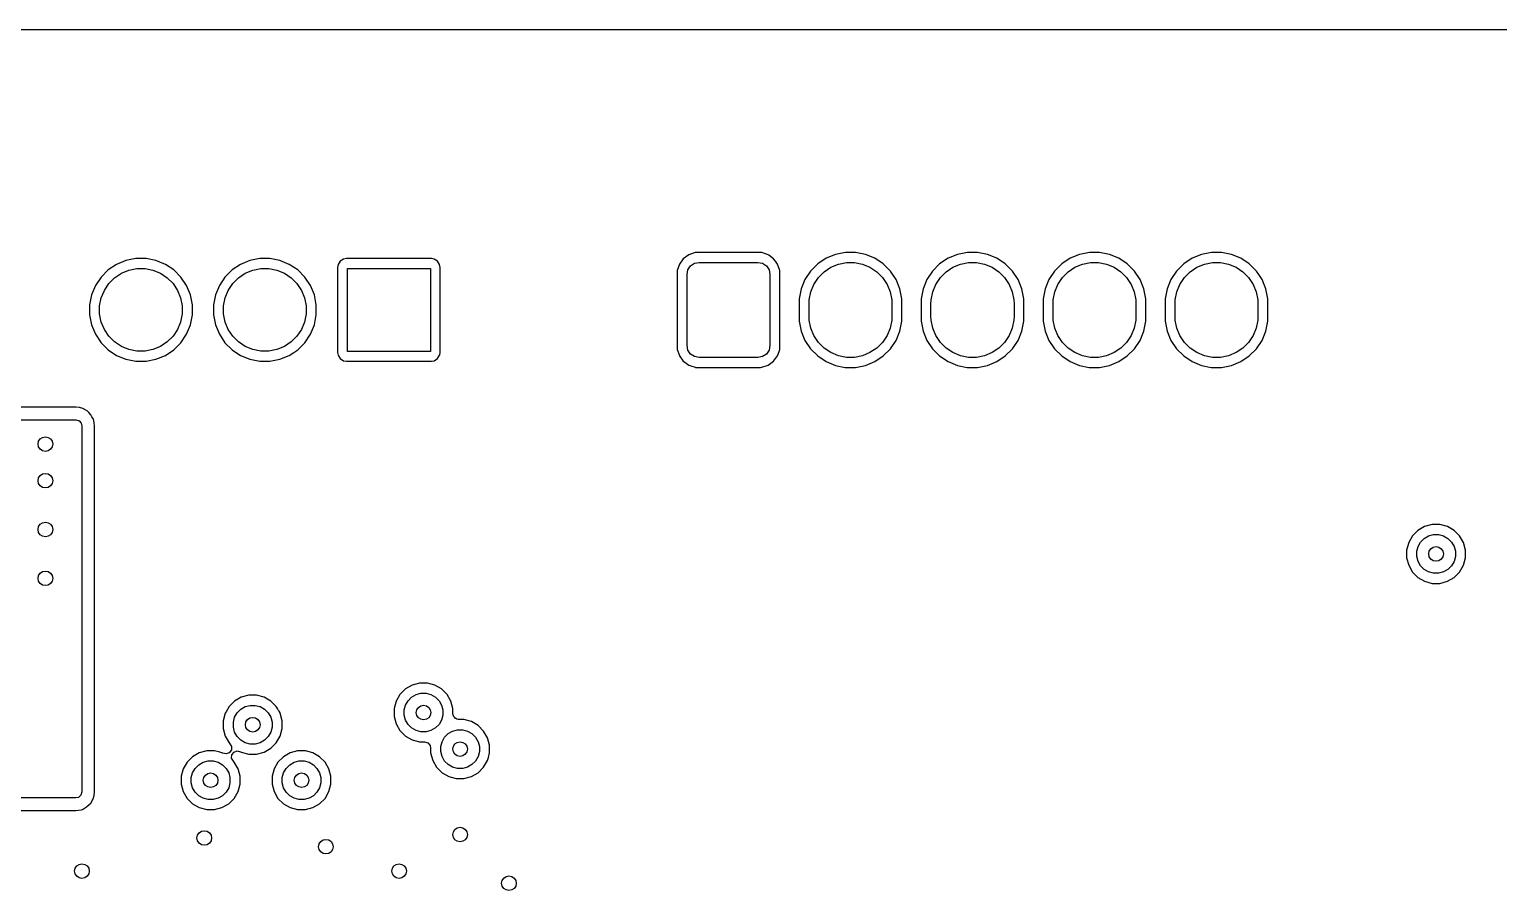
# Model space of a CAD drawing. Extents: x 0.98 to 8.09, y -3.46 to -0.83.
# Drawn here: x 4.515 to 5.7, y -1.522 to -0.827 of the extents above; entities that cross this region are included whole.
import ezdxf

# ---------------------------------------------------------------- set-up
doc = ezdxf.new("R2010")
doc.units = 0
doc.header["$MEASUREMENT"] = 0
doc.layers.add('BLACK', color=7, linetype='CONTINUOUS')

msp = doc.modelspace()

# ---------------------------------------------------------------- linework, layer by layer
at = {"layer": 'BLACK', "linetype": 'CONTINUOUS'}
for p, q in [((3.0954, -0.8268), (7.1211, -0.8268)), ((5.0518, -1.0069), (5.0467, -1.0086)), ((5.0523, -1.0068), (5.0518, -1.0069)), ((5.0518, -1.0069), (5.0518, -1.0069)), ((5.0518, -1.0069), (5.0518, -1.0069)), ((5.053, -1.0067), (5.0523, -1.0068)), ((5.1045, -1.0067), (5.053, -1.0067)), ((5.1057, -1.0069), (5.1045, -1.0067)), ((5.1108, -1.0086), (5.1057, -1.0069)), ((5.1731, -1.0067), (5.1651, -1.0083)), ((5.1813, -1.0067), (5.1731, -1.0067)), ((5.1731, -1.0067), (5.1731, -1.0067)), ((5.1893, -1.0083), (5.1813, -1.0067)), ((5.1813, -1.0067), (5.1813, -1.0067)), ((5.2715, -1.0067), (5.2635, -1.0083)), ((5.2797, -1.0067), (5.2715, -1.0067)), ((5.2715, -1.0067), (5.2715, -1.0067)), ((5.2877, -1.0083), (5.2797, -1.0067)), ((5.2797, -1.0067), (5.2797, -1.0067)), ((5.3699, -1.0067), (5.3619, -1.0083)), ((5.3781, -1.0067), (5.3699, -1.0067)), ((5.3699, -1.0067), (5.3699, -1.0067)), ((5.3861, -1.0083), (5.3781, -1.0067)), ((5.3781, -1.0067), (5.3781, -1.0067)), ((5.4684, -1.0067), (5.4603, -1.0083)), ((5.4765, -1.0067), (5.4684, -1.0067)), ((5.4684, -1.0067), (5.4684, -1.0067)), ((5.4845, -1.0083), (5.4765, -1.0067)), ((5.4765, -1.0067), (5.4765, -1.0067)), ((4.5851, -1.0164), (4.5783, -1.0209)), ((4.5926, -1.0133), (4.5851, -1.0164)), ((4.5851, -1.0164), (4.5851, -1.0164)), ((4.6006, -1.0117), (4.5926, -1.0133)), ((4.5926, -1.0133), (4.5926, -1.0133)), ((4.6088, -1.0117), (4.6006, -1.0117)), ((4.6006, -1.0117), (4.6006, -1.0117)), ((4.6168, -1.0133), (4.6088, -1.0117)), ((4.6088, -1.0117), (4.6088, -1.0117)), ((4.6244, -1.0164), (4.6168, -1.0133)), ((4.6168, -1.0133), (4.6168, -1.0133)), ((4.6312, -1.0209), (4.6244, -1.0164)), ((4.6244, -1.0164), (4.6244, -1.0164)), ((4.6851, -1.0164), (4.6783, -1.0209)), ((4.6926, -1.0133), (4.6851, -1.0164)), ((4.6851, -1.0164), (4.6851, -1.0164)), ((4.7006, -1.0117), (4.6926, -1.0133)), ((4.6926, -1.0133), (4.6926, -1.0133)), ((4.7088, -1.0117), (4.7006, -1.0117)), ((4.7006, -1.0117), (4.7006, -1.0117)), ((4.7168, -1.0133), (4.7088, -1.0117)), ((4.7088, -1.0117), (4.7088, -1.0117)), ((4.7244, -1.0164), (4.7168, -1.0133)), ((4.7168, -1.0133), (4.7168, -1.0133)), ((4.7312, -1.0209), (4.7244, -1.0164)), ((4.7244, -1.0164), (4.7244, -1.0164)), ((4.7637, -1.0166), (4.7632, -1.0189)), ((4.7632, -1.0189), (4.7632, -1.0189)), ((4.7632, -1.0189), (4.7632, -1.0874)), ((4.7655, -1.0139), (4.7637, -1.0166)), ((4.7637, -1.0166), (4.7637, -1.0166)), ((4.7681, -1.0121), (4.7655, -1.0139)), ((4.7705, -1.0117), (4.7681, -1.0121)), ((4.7681, -1.0121), (4.7681, -1.0121)), ((4.839, -1.0117), (4.7705, -1.0117)), ((4.7705, -1.0117), (4.7705, -1.0117)), ((4.8413, -1.0121), (4.839, -1.0117)), ((4.839, -1.0117), (4.839, -1.0117)), ((4.844, -1.0139), (4.8413, -1.0121)), ((4.8413, -1.0121), (4.8413, -1.0121)), ((4.8413, -1.0121), (4.8413, -1.0121)), ((4.8456, -1.0164), (4.844, -1.0139)), ((4.8457, -1.0166), (4.8456, -1.0164)), ((4.8462, -1.0189), (4.8457, -1.0166)), ((4.8457, -1.0166), (4.8457, -1.0166)), ((4.8462, -1.0225), (4.8462, -1.0189)), ((5.0391, -1.0162), (5.0374, -1.0212)), ((5.0423, -1.0118), (5.0391, -1.0162)), ((5.0467, -1.0086), (5.0423, -1.0118)), ((5.046, -1.0208), (5.0482, -1.0176)), ((5.0482, -1.0176), (5.0514, -1.0155)), ((5.0514, -1.0155), (5.0551, -1.0148)), ((5.0551, -1.0148), (5.1024, -1.0148)), ((5.1024, -1.0148), (5.1061, -1.0155)), ((5.1061, -1.0155), (5.1093, -1.0176)), ((5.1093, -1.0176), (5.1115, -1.0208)), ((5.1113, -1.009), (5.1108, -1.0086)), ((5.1108, -1.0086), (5.1108, -1.0086)), ((5.1151, -1.0118), (5.1113, -1.009)), ((5.1167, -1.0139), (5.1151, -1.0118)), ((5.1183, -1.0162), (5.1167, -1.0139)), ((5.1201, -1.0212), (5.1183, -1.0162)), ((5.1507, -1.016), (5.1449, -1.0218)), ((5.1575, -1.0115), (5.1507, -1.016)), ((5.1507, -1.016), (5.1507, -1.016)), ((5.1559, -1.0224), (5.1614, -1.0187)), ((5.1651, -1.0083), (5.1575, -1.0115)), ((5.1575, -1.0115), (5.1575, -1.0115)), ((5.1614, -1.0187), (5.1675, -1.0162)), ((5.1651, -1.0083), (5.1651, -1.0083)), ((5.1675, -1.0162), (5.1739, -1.0149)), ((5.1739, -1.0149), (5.1804, -1.0149)), ((5.1804, -1.0149), (5.1869, -1.0162)), ((5.1869, -1.0162), (5.1929, -1.0187)), ((5.1968, -1.0115), (5.1893, -1.0083)), ((5.1893, -1.0083), (5.1893, -1.0083)), ((5.1929, -1.0187), (5.1984, -1.0224)), ((5.2036, -1.016), (5.1968, -1.0115)), ((5.1968, -1.0115), (5.1968, -1.0115)), ((5.2094, -1.0218), (5.2036, -1.016)), ((5.2036, -1.016), (5.2036, -1.016)), ((5.2491, -1.016), (5.2434, -1.0218)), ((5.2559, -1.0115), (5.2491, -1.016)), ((5.2491, -1.016), (5.2491, -1.016)), ((5.2544, -1.0224), (5.2598, -1.0187)), ((5.2635, -1.0083), (5.2559, -1.0115)), ((5.2559, -1.0115), (5.2559, -1.0115)), ((5.2598, -1.0187), (5.2659, -1.0162)), ((5.2635, -1.0083), (5.2635, -1.0083)), ((5.2659, -1.0162), (5.2723, -1.0149)), ((5.2723, -1.0149), (5.2789, -1.0149)), ((5.2789, -1.0149), (5.2853, -1.0162)), ((5.2853, -1.0162), (5.2914, -1.0187)), ((5.2952, -1.0115), (5.2877, -1.0083)), ((5.2877, -1.0083), (5.2877, -1.0083)), ((5.2914, -1.0187), (5.2968, -1.0224)), ((5.302, -1.016), (5.2952, -1.0115)), ((5.2952, -1.0115), (5.2952, -1.0115)), ((5.3078, -1.0218), (5.302, -1.016)), ((5.302, -1.016), (5.302, -1.016)), ((5.3476, -1.016), (5.3418, -1.0218)), ((5.3544, -1.0115), (5.3476, -1.016)), ((5.3476, -1.016), (5.3476, -1.016)), ((5.3528, -1.0224), (5.3582, -1.0187)), ((5.3619, -1.0083), (5.3544, -1.0115)), ((5.3544, -1.0115), (5.3544, -1.0115)), ((5.3582, -1.0187), (5.3643, -1.0162)), ((5.3619, -1.0083), (5.3619, -1.0083)), ((5.3643, -1.0162), (5.3707, -1.0149)), ((5.3707, -1.0149), (5.3773, -1.0149)), ((5.3773, -1.0149), (5.3837, -1.0162)), ((5.3837, -1.0162), (5.3898, -1.0187)), ((5.3937, -1.0115), (5.3861, -1.0083)), ((5.3861, -1.0083), (5.3861, -1.0083)), ((5.3898, -1.0187), (5.3952, -1.0224)), ((5.4005, -1.016), (5.3937, -1.0115)), ((5.3937, -1.0115), (5.3937, -1.0115)), ((5.4062, -1.0218), (5.4005, -1.016)), ((5.4005, -1.016), (5.4005, -1.016)), ((5.446, -1.016), (5.4402, -1.0218)), ((5.4528, -1.0115), (5.446, -1.016)), ((5.446, -1.016), (5.446, -1.016)), ((5.4512, -1.0224), (5.4567, -1.0187)), ((5.4603, -1.0083), (5.4528, -1.0115)), ((5.4528, -1.0115), (5.4528, -1.0115)), ((5.4567, -1.0187), (5.4627, -1.0162)), ((5.4603, -1.0083), (5.4603, -1.0083)), ((5.4627, -1.0162), (5.4692, -1.0149)), ((5.4692, -1.0149), (5.4757, -1.0149)), ((5.4757, -1.0149), (5.4822, -1.0162)), ((5.4822, -1.0162), (5.4882, -1.0187)), ((5.4921, -1.0115), (5.4845, -1.0083)), ((5.4845, -1.0083), (5.4845, -1.0083)), ((5.4882, -1.0187), (5.4937, -1.0224)), ((5.4989, -1.016), (5.4921, -1.0115)), ((5.4921, -1.0115), (5.4921, -1.0115)), ((5.5047, -1.0218), (5.4989, -1.016)), ((5.4989, -1.016), (5.4989, -1.016)), ((4.5725, -1.0267), (4.568, -1.0335)), ((4.5783, -1.0209), (4.5725, -1.0267)), ((4.5725, -1.0267), (4.5725, -1.0267)), ((4.5783, -1.0209), (4.5783, -1.0209)), ((4.5789, -1.0319), (4.5835, -1.0273)), ((4.5835, -1.0273), (4.5889, -1.0236)), ((4.5889, -1.0236), (4.595, -1.0211)), ((4.595, -1.0211), (4.6014, -1.0198)), ((4.6014, -1.0198), (4.608, -1.0198)), ((4.608, -1.0198), (4.6144, -1.0211)), ((4.6144, -1.0211), (4.6205, -1.0236)), ((4.6205, -1.0236), (4.626, -1.0273)), ((4.626, -1.0273), (4.6306, -1.0319)), ((4.6369, -1.0267), (4.6312, -1.0209)), ((4.6312, -1.0209), (4.6312, -1.0209)), ((4.6415, -1.0335), (4.6369, -1.0267)), ((4.6369, -1.0267), (4.6369, -1.0267)), ((4.6725, -1.0267), (4.668, -1.0335)), ((4.6783, -1.0209), (4.6725, -1.0267)), ((4.6725, -1.0267), (4.6725, -1.0267)), ((4.6783, -1.0209), (4.6783, -1.0209)), ((4.6789, -1.0319), (4.6835, -1.0273)), ((4.6835, -1.0273), (4.6889, -1.0236)), ((4.6889, -1.0236), (4.695, -1.0211)), ((4.695, -1.0211), (4.7014, -1.0198)), ((4.7014, -1.0198), (4.708, -1.0198)), ((4.708, -1.0198), (4.7144, -1.0211)), ((4.7144, -1.0211), (4.7205, -1.0236)), ((4.7205, -1.0236), (4.726, -1.0273)), ((4.726, -1.0273), (4.7306, -1.0319)), ((4.7369, -1.0267), (4.7312, -1.0209)), ((4.7312, -1.0209), (4.7312, -1.0209)), ((4.7415, -1.0335), (4.7369, -1.0267)), ((4.7369, -1.0267), (4.7369, -1.0267)), ((4.7713, -1.0866), (4.7713, -1.0197)), ((4.7713, -1.0197), (4.8382, -1.0197)), ((4.8382, -1.0197), (4.8382, -1.0866)), ((4.8462, -1.0874), (4.8462, -1.0225)), ((5.0374, -1.0212), (5.0373, -1.0225)), ((5.0373, -1.0225), (5.0373, -1.0838)), ((5.0374, -1.0212), (5.0374, -1.0212)), ((5.0453, -1.0246), (5.046, -1.0208)), ((5.0453, -1.0817), (5.0453, -1.0246)), ((5.1115, -1.0208), (5.1122, -1.0246)), ((5.1122, -1.0246), (5.1122, -1.0817)), ((5.1202, -1.0225), (5.1201, -1.0212)), ((5.1202, -1.0441), (5.1202, -1.0225)), ((5.1404, -1.0286), (5.1373, -1.0361)), ((5.1449, -1.0218), (5.1404, -1.0286)), ((5.1404, -1.0286), (5.1404, -1.0286)), ((5.1449, -1.0218), (5.1449, -1.0218)), ((5.1477, -1.0325), (5.1513, -1.027)), ((5.1513, -1.027), (5.1559, -1.0224)), ((5.1984, -1.0224), (5.203, -1.027)), ((5.203, -1.027), (5.2067, -1.0325)), ((5.2139, -1.0286), (5.2094, -1.0218)), ((5.2094, -1.0218), (5.2094, -1.0218)), ((5.2171, -1.0361), (5.2139, -1.0286)), ((5.2139, -1.0286), (5.2139, -1.0286)), ((5.2139, -1.0286), (5.2139, -1.0286)), ((5.2388, -1.0286), (5.2357, -1.0361)), ((5.2434, -1.0218), (5.2388, -1.0286)), ((5.2388, -1.0286), (5.2388, -1.0286)), ((5.2434, -1.0218), (5.2434, -1.0218)), ((5.2461, -1.0325), (5.2497, -1.027)), ((5.2497, -1.027), (5.2544, -1.0224)), ((5.2968, -1.0224), (5.3015, -1.027)), ((5.3015, -1.027), (5.3051, -1.0325)), ((5.3124, -1.0286), (5.3078, -1.0218)), ((5.3078, -1.0218), (5.3078, -1.0218)), ((5.3155, -1.0361), (5.3124, -1.0286)), ((5.3124, -1.0286), (5.3124, -1.0286)), ((5.3124, -1.0286), (5.3124, -1.0286)), ((5.3373, -1.0286), (5.3341, -1.0361)), ((5.3418, -1.0218), (5.3373, -1.0286)), ((5.3373, -1.0286), (5.3373, -1.0286)), ((5.3418, -1.0218), (5.3418, -1.0218)), ((5.3445, -1.0325), (5.3481, -1.027)), ((5.3481, -1.027), (5.3528, -1.0224)), ((5.3952, -1.0224), (5.3999, -1.027)), ((5.3999, -1.027), (5.4035, -1.0325)), ((5.4108, -1.0286), (5.4062, -1.0218)), ((5.4062, -1.0218), (5.4062, -1.0218)), ((5.4139, -1.0361), (5.4108, -1.0286)), ((5.4108, -1.0286), (5.4108, -1.0286)), ((5.4108, -1.0286), (5.4108, -1.0286)), ((5.4357, -1.0286), (5.4326, -1.0361)), ((5.4402, -1.0218), (5.4357, -1.0286)), ((5.4357, -1.0286), (5.4357, -1.0286)), ((5.4402, -1.0218), (5.4402, -1.0218)), ((5.4429, -1.0325), (5.4466, -1.027)), ((5.4466, -1.027), (5.4512, -1.0224)), ((5.4937, -1.0224), (5.4983, -1.027)), ((5.4983, -1.027), (5.502, -1.0325)), ((5.5048, -1.022), (5.5047, -1.0218)), ((5.5047, -1.0218), (5.5047, -1.0218)), ((5.5065, -1.0246), (5.5048, -1.022)), ((5.5092, -1.0286), (5.5065, -1.0246)), ((5.5123, -1.0361), (5.5092, -1.0286)), ((5.5092, -1.0286), (5.5092, -1.0286)), ((5.5092, -1.0286), (5.5092, -1.0286)), ((4.5648, -1.041), (4.5632, -1.0491)), ((4.568, -1.0335), (4.5648, -1.041)), ((4.5648, -1.041), (4.5648, -1.041)), ((4.568, -1.0335), (4.568, -1.0335)), ((4.5727, -1.0434), (4.5752, -1.0374)), ((4.5752, -1.0374), (4.5789, -1.0319)), ((4.6306, -1.0319), (4.6342, -1.0374)), ((4.6342, -1.0374), (4.6367, -1.0434)), ((4.6446, -1.041), (4.6415, -1.0335)), ((4.6415, -1.0335), (4.6415, -1.0335)), ((4.6415, -1.0335), (4.6415, -1.0335)), ((4.6462, -1.0491), (4.6446, -1.041)), ((4.6648, -1.041), (4.6632, -1.0491)), ((4.668, -1.0335), (4.6648, -1.041)), ((4.6648, -1.041), (4.6648, -1.041)), ((4.668, -1.0335), (4.668, -1.0335)), ((4.6727, -1.0434), (4.6752, -1.0374)), ((4.6752, -1.0374), (4.6789, -1.0319)), ((4.7306, -1.0319), (4.7342, -1.0374)), ((4.7342, -1.0374), (4.7367, -1.0434)), ((4.7446, -1.041), (4.7415, -1.0335)), ((4.7415, -1.0335), (4.7415, -1.0335)), ((4.7415, -1.0335), (4.7415, -1.0335)), ((4.7462, -1.0491), (4.7446, -1.041)), ((5.1373, -1.0361), (5.1357, -1.0441)), ((5.1373, -1.0361), (5.1373, -1.0361)), ((5.1439, -1.0449), (5.1451, -1.0385)), ((5.1451, -1.0385), (5.1477, -1.0325)), ((5.2067, -1.0325), (5.2092, -1.0385)), ((5.2092, -1.0385), (5.2105, -1.0449)), ((5.2186, -1.0441), (5.2171, -1.0361)), ((5.2357, -1.0361), (5.2341, -1.0441)), ((5.2357, -1.0361), (5.2357, -1.0361)), ((5.2423, -1.0449), (5.2436, -1.0385)), ((5.2436, -1.0385), (5.2461, -1.0325)), ((5.3051, -1.0325), (5.3076, -1.0385)), ((5.3076, -1.0385), (5.3089, -1.0449)), ((5.3171, -1.0441), (5.3155, -1.0361)), ((5.3341, -1.0361), (5.3325, -1.0441)), ((5.3341, -1.0361), (5.3341, -1.0361)), ((5.3407, -1.0449), (5.342, -1.0385)), ((5.342, -1.0385), (5.3445, -1.0325)), ((5.4035, -1.0325), (5.406, -1.0385)), ((5.406, -1.0385), (5.4073, -1.0449)), ((5.4155, -1.0441), (5.4139, -1.0361)), ((5.4326, -1.0361), (5.431, -1.0441)), ((5.4326, -1.0361), (5.4326, -1.0361)), ((5.4391, -1.0449), (5.4404, -1.0385)), ((5.4404, -1.0385), (5.4429, -1.0325)), ((5.502, -1.0325), (5.5045, -1.0385)), ((5.5045, -1.0385), (5.5057, -1.0449)), ((5.5139, -1.0441), (5.5123, -1.0361)), ((4.5632, -1.0491), (4.5632, -1.0572)), ((4.5714, -1.0499), (4.5727, -1.0434)), ((4.5714, -1.0564), (4.5714, -1.0499)), ((4.6367, -1.0434), (4.638, -1.0499)), ((4.638, -1.0499), (4.638, -1.0564)), ((4.6462, -1.0572), (4.6462, -1.0491)), ((4.6462, -1.0491), (4.6462, -1.0491)), ((4.6632, -1.0491), (4.6632, -1.0572)), ((4.6714, -1.0499), (4.6727, -1.0434)), ((4.6714, -1.0564), (4.6714, -1.0499)), ((4.7367, -1.0434), (4.738, -1.0499)), ((4.738, -1.0499), (4.738, -1.0564)), ((4.7462, -1.0572), (4.7462, -1.0491)), ((5.1202, -1.0838), (5.1202, -1.0441)), ((5.1357, -1.0441), (5.1357, -1.0622)), ((5.1437, -1.0482), (5.1439, -1.0449)), ((5.1437, -1.0581), (5.1437, -1.0482)), ((5.2105, -1.0449), (5.2106, -1.0482)), ((5.2106, -1.0482), (5.2106, -1.0581)), ((5.2186, -1.0622), (5.2186, -1.0441)), ((5.2186, -1.0441), (5.2186, -1.0441)), ((5.2341, -1.0441), (5.2341, -1.0622)), ((5.2421, -1.0482), (5.2423, -1.0449)), ((5.2421, -1.0581), (5.2421, -1.0482)), ((5.3089, -1.0449), (5.3091, -1.0482)), ((5.3091, -1.0482), (5.3091, -1.0581)), ((5.3171, -1.0622), (5.3171, -1.0441)), ((5.3171, -1.0441), (5.3171, -1.0441)), ((5.3325, -1.0441), (5.3325, -1.0622)), ((5.3406, -1.0482), (5.3407, -1.0449)), ((5.3406, -1.0581), (5.3406, -1.0482)), ((5.4073, -1.0449), (5.4075, -1.0482)), ((5.4075, -1.0482), (5.4075, -1.0581)), ((5.4155, -1.0622), (5.4155, -1.0441)), ((5.4155, -1.0441), (5.4155, -1.0441)), ((5.431, -1.0441), (5.431, -1.0622)), ((5.439, -1.0482), (5.4391, -1.0449)), ((5.439, -1.0581), (5.439, -1.0482)), ((5.5057, -1.0449), (5.5059, -1.0482)), ((5.5059, -1.0482), (5.5059, -1.0581)), ((5.5139, -1.0622), (5.5139, -1.0441)), ((4.5632, -1.0572), (4.5648, -1.0653)), ((4.5648, -1.0653), (4.5648, -1.0653)), ((4.5648, -1.0653), (4.568, -1.0728)), ((4.5727, -1.0629), (4.5714, -1.0564)), ((4.5752, -1.0689), (4.5727, -1.0629)), ((4.6367, -1.0629), (4.6342, -1.0689)), ((4.638, -1.0564), (4.6367, -1.0629)), ((4.6415, -1.0728), (4.6446, -1.0653)), ((4.6446, -1.0653), (4.6462, -1.0572)), ((4.6632, -1.0572), (4.6648, -1.0653)), ((4.6648, -1.0653), (4.6648, -1.0653)), ((4.6648, -1.0653), (4.668, -1.0728)), ((4.6727, -1.0629), (4.6714, -1.0564)), ((4.6752, -1.0689), (4.6727, -1.0629)), ((4.7367, -1.0629), (4.7342, -1.0689)), ((4.738, -1.0564), (4.7367, -1.0629)), ((4.7415, -1.0728), (4.7446, -1.0653)), ((4.7446, -1.0653), (4.7462, -1.0572)), ((5.1357, -1.0622), (5.1373, -1.0702)), ((5.1439, -1.0614), (5.1437, -1.0581)), ((5.1451, -1.0678), (5.1439, -1.0614)), ((5.2105, -1.0614), (5.2092, -1.0678)), ((5.2106, -1.0581), (5.2105, -1.0614)), ((5.2171, -1.0702), (5.2186, -1.0622)), ((5.2341, -1.0622), (5.2357, -1.0702)), ((5.2423, -1.0614), (5.2421, -1.0581)), ((5.2436, -1.0678), (5.2423, -1.0614)), ((5.3089, -1.0614), (5.3076, -1.0678)), ((5.3091, -1.0581), (5.3089, -1.0614)), ((5.3155, -1.0702), (5.3171, -1.0622)), ((5.3325, -1.0622), (5.3341, -1.0702)), ((5.3407, -1.0614), (5.3406, -1.0581)), ((5.342, -1.0678), (5.3407, -1.0614)), ((5.4073, -1.0614), (5.406, -1.0678)), ((5.4075, -1.0581), (5.4073, -1.0614)), ((5.4139, -1.0702), (5.4155, -1.0622)), ((5.431, -1.0622), (5.4326, -1.0702)), ((5.4391, -1.0614), (5.439, -1.0581)), ((5.4404, -1.0678), (5.4391, -1.0614)), ((5.5057, -1.0614), (5.5045, -1.0678)), ((5.5059, -1.0581), (5.5057, -1.0614)), ((5.5123, -1.0702), (5.5139, -1.0622)), ((4.568, -1.0728), (4.568, -1.0728)), ((4.568, -1.0728), (4.5725, -1.0796)), ((4.5789, -1.0744), (4.5752, -1.0689)), ((4.5835, -1.079), (4.5789, -1.0744)), ((4.6306, -1.0744), (4.626, -1.079)), ((4.6342, -1.0689), (4.6306, -1.0744)), ((4.6369, -1.0796), (4.6415, -1.0728)), ((4.668, -1.0728), (4.668, -1.0728)), ((4.668, -1.0728), (4.6725, -1.0796)), ((4.6789, -1.0744), (4.6752, -1.0689)), ((4.6835, -1.079), (4.6789, -1.0744)), ((4.7306, -1.0744), (4.726, -1.079)), ((4.7342, -1.0689), (4.7306, -1.0744)), ((4.7369, -1.0796), (4.7415, -1.0728)), ((5.1373, -1.0702), (5.1373, -1.0702)), ((5.1373, -1.0702), (5.1404, -1.0777)), ((5.1404, -1.0777), (5.1404, -1.0777)), ((5.1404, -1.0777), (5.1449, -1.0845)), ((5.1477, -1.0738), (5.1451, -1.0678)), ((5.1513, -1.0793), (5.1477, -1.0738)), ((5.2067, -1.0738), (5.203, -1.0793)), ((5.2092, -1.0678), (5.2067, -1.0738)), ((5.2094, -1.0845), (5.2139, -1.0777)), ((5.2139, -1.0777), (5.2171, -1.0702)), ((5.2357, -1.0702), (5.2357, -1.0702)), ((5.2357, -1.0702), (5.2388, -1.0777)), ((5.2388, -1.0777), (5.2388, -1.0777)), ((5.2388, -1.0777), (5.2434, -1.0845)), ((5.2461, -1.0738), (5.2436, -1.0678)), ((5.2497, -1.0793), (5.2461, -1.0738)), ((5.3051, -1.0738), (5.3015, -1.0793)), ((5.3076, -1.0678), (5.3051, -1.0738)), ((5.3078, -1.0845), (5.3124, -1.0777)), ((5.3124, -1.0777), (5.3155, -1.0702)), ((5.3341, -1.0702), (5.3341, -1.0702)), ((5.3341, -1.0702), (5.3373, -1.0777)), ((5.3373, -1.0777), (5.3373, -1.0777)), ((5.3373, -1.0777), (5.3418, -1.0845)), ((5.3445, -1.0738), (5.342, -1.0678)), ((5.3481, -1.0793), (5.3445, -1.0738)), ((5.4035, -1.0738), (5.3999, -1.0793)), ((5.406, -1.0678), (5.4035, -1.0738)), ((5.4062, -1.0845), (5.4108, -1.0777)), ((5.4108, -1.0777), (5.4139, -1.0702)), ((5.4326, -1.0702), (5.4326, -1.0702)), ((5.4326, -1.0702), (5.4357, -1.0777)), ((5.4357, -1.0777), (5.4357, -1.0777)), ((5.4357, -1.0777), (5.4402, -1.0845)), ((5.4429, -1.0738), (5.4404, -1.0678)), ((5.4466, -1.0793), (5.4429, -1.0738)), ((5.502, -1.0738), (5.4983, -1.0793)), ((5.5045, -1.0678), (5.502, -1.0738)), ((5.5047, -1.0845), (5.5092, -1.0777)), ((5.5092, -1.0777), (5.5123, -1.0702)), ((4.5725, -1.0796), (4.5725, -1.0796)), ((4.5725, -1.0796), (4.5783, -1.0854)), ((4.5783, -1.0854), (4.5783, -1.0854)), ((4.5783, -1.0854), (4.5851, -1.0899)), ((4.5889, -1.0827), (4.5835, -1.079)), ((4.5851, -1.0899), (4.5851, -1.0899)), ((4.5851, -1.0899), (4.5851, -1.0899)), ((4.5851, -1.0899), (4.5926, -1.093)), ((4.595, -1.0852), (4.5889, -1.0827)), ((4.6014, -1.0865), (4.595, -1.0852)), ((4.608, -1.0865), (4.6014, -1.0865)), ((4.6144, -1.0852), (4.608, -1.0865)), ((4.6205, -1.0827), (4.6144, -1.0852)), ((4.6168, -1.093), (4.6244, -1.0899)), ((4.626, -1.079), (4.6205, -1.0827)), ((4.6244, -1.0899), (4.6312, -1.0854)), ((4.6312, -1.0854), (4.6369, -1.0796)), ((4.6725, -1.0796), (4.6725, -1.0796)), ((4.6725, -1.0796), (4.6783, -1.0854)), ((4.6783, -1.0854), (4.6783, -1.0854)), ((4.6783, -1.0854), (4.6851, -1.0899)), ((4.6889, -1.0827), (4.6835, -1.079)), ((4.6851, -1.0899), (4.6851, -1.0899)), ((4.6851, -1.0899), (4.6851, -1.0899)), ((4.6851, -1.0899), (4.6926, -1.093)), ((4.695, -1.0852), (4.6889, -1.0827)), ((4.7014, -1.0865), (4.695, -1.0852)), ((4.708, -1.0865), (4.7014, -1.0865)), ((4.7144, -1.0852), (4.708, -1.0865)), ((4.7205, -1.0827), (4.7144, -1.0852)), ((4.7168, -1.093), (4.7244, -1.0899)), ((4.726, -1.079), (4.7205, -1.0827)), ((4.7244, -1.0899), (4.7281, -1.0874)), ((4.7281, -1.0874), (4.7312, -1.0854)), ((4.7312, -1.0854), (4.7369, -1.0796)), ((4.7632, -1.0874), (4.7632, -1.0874)), ((4.7632, -1.0874), (4.7632, -1.0874)), ((4.7632, -1.0874), (4.7637, -1.0897)), ((4.7637, -1.0897), (4.7637, -1.0897)), ((4.7637, -1.0897), (4.764, -1.0901)), ((4.764, -1.0901), (4.7655, -1.0924)), ((4.8382, -1.0866), (4.7713, -1.0866)), ((4.844, -1.0924), (4.8457, -1.0897)), ((4.8457, -1.0897), (4.8458, -1.0893)), ((4.8458, -1.0893), (4.8462, -1.0874)), ((5.0373, -1.0838), (5.0373, -1.0838)), ((5.0373, -1.0838), (5.0374, -1.0851)), ((5.0374, -1.0851), (5.0374, -1.0851)), ((5.0374, -1.0851), (5.0374, -1.0851)), ((5.0374, -1.0851), (5.0391, -1.0899)), ((5.0391, -1.0899), (5.0391, -1.0901)), ((5.0391, -1.0901), (5.0393, -1.0903)), ((5.0393, -1.0903), (5.0423, -1.0945)), ((5.046, -1.0855), (5.0453, -1.0817)), ((5.0482, -1.0887), (5.046, -1.0855)), ((5.0514, -1.0908), (5.0482, -1.0887)), ((5.1093, -1.0887), (5.1061, -1.0908)), ((5.1115, -1.0855), (5.1093, -1.0887)), ((5.1122, -1.0817), (5.1115, -1.0855)), ((5.1151, -1.0945), (5.1183, -1.0901)), ((5.1183, -1.0901), (5.1195, -1.0868)), ((5.1195, -1.0868), (5.1201, -1.0851)), ((5.1201, -1.0851), (5.1202, -1.0838)), ((5.1201, -1.0851), (5.1201, -1.0851)), ((5.1449, -1.0845), (5.1449, -1.0845)), ((5.1449, -1.0845), (5.1507, -1.0903)), ((5.1507, -1.0903), (5.1507, -1.0903)), ((5.1507, -1.0903), (5.1575, -1.0948)), ((5.1559, -1.0839), (5.1513, -1.0793)), ((5.1614, -1.0876), (5.1559, -1.0839)), ((5.1675, -1.0901), (5.1614, -1.0876)), ((5.1739, -1.0914), (5.1675, -1.0901)), ((5.1869, -1.0901), (5.1804, -1.0914)), ((5.1929, -1.0876), (5.1869, -1.0901)), ((5.1984, -1.0839), (5.1929, -1.0876)), ((5.1968, -1.0948), (5.2036, -1.0903)), ((5.203, -1.0793), (5.1984, -1.0839)), ((5.2036, -1.0903), (5.2094, -1.0845)), ((5.2434, -1.0845), (5.2434, -1.0845)), ((5.2434, -1.0845), (5.2491, -1.0903)), ((5.2491, -1.0903), (5.2491, -1.0903)), ((5.2491, -1.0903), (5.2559, -1.0948)), ((5.2544, -1.0839), (5.2497, -1.0793)), ((5.2598, -1.0876), (5.2544, -1.0839)), ((5.2659, -1.0901), (5.2598, -1.0876)), ((5.2723, -1.0914), (5.2659, -1.0901)), ((5.2853, -1.0901), (5.2789, -1.0914)), ((5.2914, -1.0876), (5.2853, -1.0901)), ((5.2968, -1.0839), (5.2914, -1.0876)), ((5.2952, -1.0948), (5.302, -1.0903)), ((5.3015, -1.0793), (5.2968, -1.0839)), ((5.302, -1.0903), (5.3078, -1.0845)), ((5.3418, -1.0845), (5.3418, -1.0845)), ((5.3418, -1.0845), (5.3476, -1.0903)), ((5.3476, -1.0903), (5.3476, -1.0903)), ((5.3476, -1.0903), (5.3544, -1.0948)), ((5.3528, -1.0839), (5.3481, -1.0793)), ((5.3582, -1.0876), (5.3528, -1.0839)), ((5.3643, -1.0901), (5.3582, -1.0876)), ((5.3707, -1.0914), (5.3643, -1.0901)), ((5.3837, -1.0901), (5.3773, -1.0914)), ((5.3898, -1.0876), (5.3837, -1.0901)), ((5.3952, -1.0839), (5.3898, -1.0876)), ((5.3937, -1.0948), (5.4005, -1.0903)), ((5.3999, -1.0793), (5.3952, -1.0839)), ((5.4005, -1.0903), (5.4062, -1.0845)), ((5.4402, -1.0845), (5.4402, -1.0845)), ((5.4402, -1.0845), (5.446, -1.0903)), ((5.446, -1.0903), (5.446, -1.0903)), ((5.446, -1.0903), (5.4528, -1.0948)), ((5.4512, -1.0839), (5.4466, -1.0793)), ((5.4567, -1.0876), (5.4512, -1.0839)), ((5.4627, -1.0901), (5.4567, -1.0876)), ((5.4692, -1.0914), (5.4627, -1.0901)), ((5.4822, -1.0901), (5.4757, -1.0914)), ((5.4882, -1.0876), (5.4822, -1.0901)), ((5.4937, -1.0839), (5.4882, -1.0876)), ((5.4921, -1.0948), (5.4989, -1.0903)), ((5.4983, -1.0793), (5.4937, -1.0839)), ((5.4989, -1.0903), (5.5047, -1.0845)), ((4.5926, -1.093), (4.6006, -1.0946)), ((4.6006, -1.0946), (4.6006, -1.0946)), ((4.6006, -1.0946), (4.6006, -1.0946)), ((4.6006, -1.0946), (4.6088, -1.0946)), ((4.6088, -1.0946), (4.6168, -1.093)), ((4.6088, -1.0946), (4.6088, -1.0946)), ((4.6926, -1.093), (4.7006, -1.0946)), ((4.7006, -1.0946), (4.7006, -1.0946)), ((4.7006, -1.0946), (4.7006, -1.0946)), ((4.7006, -1.0946), (4.7088, -1.0946)), ((4.7088, -1.0946), (4.7168, -1.093)), ((4.7088, -1.0946), (4.7088, -1.0946)), ((4.7655, -1.0924), (4.7681, -1.0942)), ((4.7681, -1.0942), (4.7681, -1.0942)), ((4.7681, -1.0942), (4.7705, -1.0946)), ((4.7705, -1.0946), (4.7705, -1.0946)), ((4.7705, -1.0946), (4.839, -1.0946)), ((4.839, -1.0946), (4.8413, -1.0942)), ((4.8413, -1.0942), (4.844, -1.0924)), ((4.8413, -1.0942), (4.8413, -1.0942)), ((4.8413, -1.0942), (4.8413, -1.0942)), ((5.0423, -1.0945), (5.0436, -1.0954)), ((5.0436, -1.0954), (5.0467, -1.0977)), ((5.0467, -1.0977), (5.0484, -1.0983)), ((5.0484, -1.0983), (5.0518, -1.0994)), ((5.0551, -1.0915), (5.0514, -1.0908)), ((5.0518, -1.0994), (5.0521, -1.0995)), ((5.0521, -1.0995), (5.053, -1.0996)), ((5.053, -1.0996), (5.1045, -1.0996)), ((5.1024, -1.0915), (5.0551, -1.0915)), ((5.1061, -1.0908), (5.1024, -1.0915)), ((5.1045, -1.0996), (5.1057, -1.0994)), ((5.1057, -1.0994), (5.1108, -1.0977)), ((5.1108, -1.0977), (5.1151, -1.0945)), ((5.1575, -1.0948), (5.1575, -1.0948)), ((5.1575, -1.0948), (5.1575, -1.0948)), ((5.1575, -1.0948), (5.1651, -1.098)), ((5.1651, -1.098), (5.1729, -1.0995)), ((5.1729, -1.0995), (5.1731, -1.0996)), ((5.1731, -1.0996), (5.1731, -1.0996)), ((5.1731, -1.0996), (5.1731, -1.0996)), ((5.1731, -1.0996), (5.1813, -1.0996)), ((5.1804, -1.0914), (5.1739, -1.0914)), ((5.1813, -1.0996), (5.1893, -1.098)), ((5.1813, -1.0996), (5.1813, -1.0996)), ((5.1893, -1.098), (5.1968, -1.0948)), ((5.2559, -1.0948), (5.2559, -1.0948)), ((5.2559, -1.0948), (5.2559, -1.0948)), ((5.2559, -1.0948), (5.2635, -1.098)), ((5.2635, -1.098), (5.2713, -1.0995)), ((5.2713, -1.0995), (5.2715, -1.0996)), ((5.2715, -1.0996), (5.2715, -1.0996)), ((5.2715, -1.0996), (5.2715, -1.0996)), ((5.2715, -1.0996), (5.2797, -1.0996)), ((5.2789, -1.0914), (5.2723, -1.0914)), ((5.2797, -1.0996), (5.2877, -1.098)), ((5.2797, -1.0996), (5.2797, -1.0996)), ((5.2877, -1.098), (5.2952, -1.0948)), ((5.3544, -1.0948), (5.3544, -1.0948)), ((5.3544, -1.0948), (5.3544, -1.0948)), ((5.3544, -1.0948), (5.3619, -1.098)), ((5.3619, -1.098), (5.3697, -1.0995)), ((5.3697, -1.0995), (5.3699, -1.0996)), ((5.3699, -1.0996), (5.3699, -1.0996)), ((5.3699, -1.0996), (5.3699, -1.0996)), ((5.3699, -1.0996), (5.3781, -1.0996)), ((5.3773, -1.0914), (5.3707, -1.0914)), ((5.3781, -1.0996), (5.3861, -1.098)), ((5.3781, -1.0996), (5.3781, -1.0996)), ((5.3861, -1.098), (5.3937, -1.0948)), ((5.4528, -1.0948), (5.4528, -1.0948)), ((5.4528, -1.0948), (5.4528, -1.0948)), ((5.4528, -1.0948), (5.4603, -1.098)), ((5.4603, -1.098), (5.4681, -1.0995)), ((5.4681, -1.0995), (5.4684, -1.0996)), ((5.4684, -1.0996), (5.4684, -1.0996)), ((5.4684, -1.0996), (5.4684, -1.0996)), ((5.4684, -1.0996), (5.4765, -1.0996)), ((5.4757, -1.0914), (5.4692, -1.0914)), ((5.4765, -1.0996), (5.4845, -1.098)), ((5.4765, -1.0996), (5.4765, -1.0996)), ((5.4845, -1.098), (5.4921, -1.0948)), ((4.5522, -1.1315), (4.4495, -1.1315)), ((4.5551, -1.1319), (4.5522, -1.1315)), ((4.5522, -1.1315), (4.5522, -1.1315)), ((4.5577, -1.1327), (4.5551, -1.1319)), ((4.5551, -1.1319), (4.5551, -1.1319)), ((4.5613, -1.1346), (4.5577, -1.1327)), ((4.5577, -1.1327), (4.5577, -1.1327)), ((4.5577, -1.1327), (4.5577, -1.1327)), ((4.5626, -1.1358), (4.5613, -1.1346)), ((4.5613, -1.1346), (4.5613, -1.1346)), ((4.5628, -1.136), (4.5626, -1.1358)), ((4.5644, -1.1379), (4.5628, -1.136)), ((4.5651, -1.1393), (4.5644, -1.1379)), ((4.4366, -1.1417), (4.5522, -1.1417)), ((4.5522, -1.1417), (4.5548, -1.1425)), ((4.5548, -1.1425), (4.5566, -1.1446)), ((4.5566, -1.1446), (4.5571, -1.1466)), ((4.5571, -1.1466), (4.5571, -1.442)), ((4.5663, -1.1414), (4.5651, -1.1393)), ((4.5666, -1.1424), (4.5663, -1.1414)), ((4.5663, -1.1414), (4.5663, -1.1414)), ((4.5663, -1.1414), (4.5663, -1.1414)), ((4.5671, -1.1444), (4.5666, -1.1424)), ((4.5673, -1.1466), (4.5671, -1.1444)), ((4.5673, -1.2469), (4.5673, -1.1466)), ((5.635, -1.231), (5.6306, -1.2354)), ((5.6404, -1.2279), (5.635, -1.231)), ((5.635, -1.231), (5.635, -1.231)), ((5.6465, -1.2262), (5.6404, -1.2279)), ((5.6404, -1.2279), (5.6404, -1.2279)), ((5.6404, -1.2279), (5.6404, -1.2279)), ((5.6527, -1.2262), (5.6465, -1.2262)), ((5.6588, -1.2279), (5.6527, -1.2262)), ((5.6642, -1.231), (5.6588, -1.2279)), ((5.6686, -1.2354), (5.6642, -1.231)), ((5.6275, -1.2408), (5.6258, -1.2469)), ((5.6306, -1.2354), (5.6275, -1.2408)), ((5.6306, -1.2354), (5.6306, -1.2354)), ((5.634, -1.2479), (5.6351, -1.244)), ((5.6351, -1.244), (5.6371, -1.2404)), ((5.6371, -1.2404), (5.64, -1.2375)), ((5.64, -1.2375), (5.6436, -1.2355)), ((5.6436, -1.2355), (5.6476, -1.2344)), ((5.6476, -1.2344), (5.6517, -1.2344)), ((5.6517, -1.2344), (5.6556, -1.2355)), ((5.6556, -1.2355), (5.6592, -1.2375)), ((5.6592, -1.2375), (5.6621, -1.2404)), ((5.6621, -1.2404), (5.6642, -1.244)), ((5.6642, -1.244), (5.6652, -1.2479)), ((5.6718, -1.2408), (5.6686, -1.2354)), ((5.6734, -1.2469), (5.6718, -1.2408)), ((4.5673, -1.4294), (4.5673, -1.2469)), ((5.6258, -1.2469), (5.6258, -1.2531)), ((5.6258, -1.2531), (5.6275, -1.2592)), ((5.634, -1.2521), (5.634, -1.2479)), ((5.6351, -1.256), (5.634, -1.2521)), ((5.6371, -1.2596), (5.6351, -1.256)), ((5.6642, -1.256), (5.6621, -1.2596)), ((5.6652, -1.2521), (5.6642, -1.256)), ((5.6652, -1.2479), (5.6652, -1.2521)), ((5.6718, -1.2592), (5.6734, -1.2531)), ((5.6734, -1.2531), (5.6734, -1.2469)), ((5.6275, -1.2592), (5.6306, -1.2646)), ((5.6306, -1.2646), (5.635, -1.269)), ((5.64, -1.2625), (5.6371, -1.2596)), ((5.6436, -1.2645), (5.64, -1.2625)), ((5.6476, -1.2656), (5.6436, -1.2645)), ((5.6517, -1.2656), (5.6476, -1.2656)), ((5.6556, -1.2645), (5.6517, -1.2656)), ((5.6592, -1.2625), (5.6556, -1.2645)), ((5.6621, -1.2596), (5.6592, -1.2625)), ((5.6642, -1.269), (5.6686, -1.2646)), ((5.6686, -1.2646), (5.6718, -1.2592)), ((5.635, -1.269), (5.6404, -1.2721)), ((5.6404, -1.2721), (5.6465, -1.2738)), ((5.6465, -1.2738), (5.6465, -1.2738)), ((5.6465, -1.2738), (5.6527, -1.2738)), ((5.6527, -1.2738), (5.6588, -1.2721)), ((5.6527, -1.2738), (5.6527, -1.2738)), ((5.6588, -1.2721), (5.6642, -1.269)), ((4.8181, -1.3589), (4.8137, -1.3634)), ((4.8235, -1.3558), (4.8181, -1.3589)), ((4.8181, -1.3589), (4.8181, -1.3589)), ((4.8295, -1.3542), (4.8235, -1.3558)), ((4.8235, -1.3558), (4.8235, -1.3558)), ((4.8235, -1.3558), (4.8235, -1.3558)), ((4.8267, -1.3634), (4.8306, -1.3623)), ((4.8358, -1.3542), (4.8295, -1.3542)), ((4.8306, -1.3623), (4.8347, -1.3623)), ((4.8347, -1.3623), (4.8387, -1.3634)), ((4.8419, -1.3558), (4.8358, -1.3542)), ((4.8473, -1.3589), (4.8419, -1.3558)), ((4.8517, -1.3634), (4.8473, -1.3589)), ((4.6759, -1.3732), (4.6735, -1.3773)), ((4.6803, -1.3688), (4.6759, -1.3732)), ((4.6759, -1.3732), (4.6759, -1.3732)), ((4.6857, -1.3656), (4.6803, -1.3688)), ((4.6803, -1.3688), (4.6803, -1.3688)), ((4.6853, -1.3753), (4.6889, -1.3732)), ((4.6918, -1.364), (4.6857, -1.3656)), ((4.6857, -1.3656), (4.6857, -1.3656)), ((4.6857, -1.3656), (4.6857, -1.3656)), ((4.6889, -1.3732), (4.6928, -1.3722)), ((4.698, -1.364), (4.6918, -1.364)), ((4.6928, -1.3722), (4.6969, -1.3722)), ((4.6969, -1.3722), (4.7009, -1.3732)), ((4.7041, -1.3656), (4.698, -1.364)), ((4.7009, -1.3732), (4.7045, -1.3753)), ((4.7095, -1.3688), (4.7041, -1.3656)), ((4.7139, -1.3732), (4.7095, -1.3688)), ((4.7148, -1.3748), (4.7139, -1.3732)), ((4.7158, -1.3764), (4.7148, -1.3748)), ((4.8105, -1.3688), (4.8089, -1.3748)), ((4.8089, -1.3748), (4.8089, -1.3811)), ((4.8137, -1.3634), (4.8105, -1.3688)), ((4.8105, -1.3688), (4.8105, -1.3688)), ((4.8137, -1.3634), (4.8137, -1.3634)), ((4.8171, -1.3759), (4.8181, -1.3719)), ((4.8181, -1.3719), (4.8202, -1.3684)), ((4.8202, -1.3684), (4.8231, -1.3655)), ((4.8231, -1.3655), (4.8267, -1.3634)), ((4.8387, -1.3634), (4.8423, -1.3655)), ((4.8423, -1.3655), (4.8452, -1.3684)), ((4.8452, -1.3684), (4.8472, -1.3719)), ((4.8472, -1.3719), (4.8483, -1.3759)), ((4.8548, -1.3688), (4.8517, -1.3634)), ((4.8564, -1.3748), (4.8548, -1.3688)), ((4.8564, -1.3788), (4.8564, -1.3748)), ((4.8564, -1.3748), (4.8564, -1.3748)), ((4.6727, -1.3786), (4.6711, -1.3847)), ((4.6711, -1.3847), (4.6711, -1.3909)), ((4.6735, -1.3773), (4.6727, -1.3786)), ((4.6793, -1.3857), (4.6803, -1.3818)), ((4.6793, -1.3899), (4.6793, -1.3857)), ((4.6803, -1.3818), (4.6824, -1.3782)), ((4.6824, -1.3782), (4.6853, -1.3753)), ((4.7045, -1.3753), (4.7074, -1.3782)), ((4.7074, -1.3782), (4.7094, -1.3818)), ((4.7094, -1.3818), (4.7105, -1.3857)), ((4.7105, -1.3857), (4.7105, -1.3899)), ((4.7161, -1.3769), (4.7158, -1.3764)), ((4.7169, -1.3783), (4.7161, -1.3769)), ((4.7161, -1.3769), (4.7161, -1.3769)), ((4.717, -1.3786), (4.7169, -1.3783)), ((4.7186, -1.3847), (4.717, -1.3786)), ((4.7186, -1.3909), (4.7186, -1.3847)), ((4.8089, -1.3811), (4.8105, -1.3871)), ((4.8171, -1.38), (4.8171, -1.3759)), ((4.8181, -1.384), (4.8171, -1.38)), ((4.8202, -1.3875), (4.8181, -1.384)), ((4.8472, -1.384), (4.8452, -1.3875)), ((4.8483, -1.38), (4.8472, -1.384)), ((4.8483, -1.3759), (4.8483, -1.38)), ((4.8566, -1.3802), (4.8564, -1.3788)), ((4.8568, -1.3804), (4.8566, -1.3802)), ((4.8569, -1.3809), (4.8568, -1.3804)), ((4.8576, -1.3816), (4.8569, -1.3809)), ((4.8581, -1.3825), (4.8576, -1.3816)), ((4.8585, -1.3827), (4.8581, -1.3825)), ((4.8587, -1.3829), (4.8585, -1.3827)), ((4.8597, -1.3832), (4.8587, -1.3829)), ((4.8606, -1.3837), (4.8597, -1.3832)), ((4.861, -1.3836), (4.8606, -1.3837)), ((4.8613, -1.3837), (4.861, -1.3836)), ((4.8653, -1.3837), (4.8613, -1.3837)), ((4.8714, -1.3853), (4.8653, -1.3837)), ((4.8768, -1.3885), (4.8714, -1.3853)), ((4.6711, -1.3909), (4.6727, -1.397)), ((4.6727, -1.397), (4.6759, -1.4024)), ((4.6803, -1.3938), (4.6793, -1.3899)), ((4.6824, -1.3974), (4.6803, -1.3938)), ((4.6853, -1.4003), (4.6824, -1.3974)), ((4.7074, -1.3974), (4.7045, -1.4003)), ((4.7094, -1.3938), (4.7074, -1.3974)), ((4.7105, -1.3899), (4.7094, -1.3938)), ((4.7139, -1.4024), (4.717, -1.397)), ((4.717, -1.397), (4.7186, -1.3909)), ((4.8105, -1.3871), (4.8137, -1.3925)), ((4.8137, -1.3925), (4.8181, -1.397)), ((4.8181, -1.397), (4.8235, -1.4001)), ((4.8231, -1.3904), (4.8202, -1.3875)), ((4.8267, -1.3925), (4.8231, -1.3904)), ((4.8306, -1.3936), (4.8267, -1.3925)), ((4.8347, -1.3936), (4.8306, -1.3936)), ((4.8387, -1.3925), (4.8347, -1.3936)), ((4.8423, -1.3904), (4.8387, -1.3925)), ((4.8452, -1.3875), (4.8423, -1.3904)), ((4.8477, -1.4015), (4.8497, -1.3979)), ((4.8497, -1.3979), (4.8526, -1.395)), ((4.8526, -1.395), (4.8562, -1.3929)), ((4.8562, -1.3929), (4.8601, -1.3919)), ((4.8601, -1.3919), (4.8643, -1.3919)), ((4.8643, -1.3919), (4.8682, -1.3929)), ((4.8682, -1.3929), (4.8718, -1.395)), ((4.8718, -1.395), (4.8747, -1.3979)), ((4.8747, -1.3979), (4.8768, -1.4015)), ((4.8812, -1.3929), (4.8768, -1.3885)), ((4.8844, -1.3983), (4.8812, -1.3929)), ((4.886, -1.4044), (4.8844, -1.3983)), ((4.6518, -1.4104), (4.6463, -1.4136)), ((4.6578, -1.4088), (4.6518, -1.4104)), ((4.6518, -1.4104), (4.6518, -1.4104)), ((4.6518, -1.4104), (4.6518, -1.4104)), ((4.6641, -1.4088), (4.6578, -1.4088)), ((4.6683, -1.4099), (4.6641, -1.4088)), ((4.6701, -1.4104), (4.6683, -1.4099)), ((4.6706, -1.4107), (4.6701, -1.4104)), ((4.6701, -1.4104), (4.6701, -1.4104)), ((4.676, -1.4104), (4.6734, -1.4114)), ((4.6759, -1.4024), (4.6759, -1.4024)), ((4.6759, -1.4024), (4.6765, -1.4031)), ((4.6777, -1.4082), (4.676, -1.4104)), ((4.6765, -1.4031), (4.6779, -1.4055)), ((4.6779, -1.4055), (4.6777, -1.4082)), ((4.6781, -1.4121), (4.6798, -1.4099)), ((4.6798, -1.4099), (4.6824, -1.409)), ((4.6824, -1.409), (4.6851, -1.4096)), ((4.6851, -1.4096), (4.6852, -1.4096)), ((4.6852, -1.4096), (4.6857, -1.4099)), ((4.6889, -1.4023), (4.6853, -1.4003)), ((4.6857, -1.4099), (4.6918, -1.4116)), ((4.6928, -1.4034), (4.6889, -1.4023)), ((4.6969, -1.4034), (4.6928, -1.4034)), ((4.7009, -1.4023), (4.6969, -1.4034)), ((4.698, -1.4116), (4.7041, -1.4099)), ((4.7045, -1.4003), (4.7009, -1.4023)), ((4.7041, -1.4099), (4.7095, -1.4068)), ((4.7095, -1.4068), (4.7139, -1.4024)), ((4.7251, -1.4104), (4.7197, -1.4136)), ((4.7311, -1.4088), (4.7251, -1.4104)), ((4.7251, -1.4104), (4.7251, -1.4104)), ((4.7251, -1.4104), (4.7251, -1.4104)), ((4.7374, -1.4088), (4.7311, -1.4088)), ((4.7434, -1.4104), (4.7374, -1.4088)), ((4.7488, -1.4136), (4.7434, -1.4104)), ((4.8235, -1.4001), (4.8295, -1.4017)), ((4.8295, -1.4017), (4.8295, -1.4017)), ((4.8295, -1.4017), (4.8336, -1.4017)), ((4.8336, -1.4017), (4.8362, -1.4025)), ((4.8362, -1.4025), (4.838, -1.4046)), ((4.838, -1.4046), (4.8384, -1.4066)), ((4.8384, -1.4066), (4.8384, -1.4106)), ((4.8466, -1.4054), (4.8477, -1.4015)), ((4.8466, -1.4095), (4.8466, -1.4054)), ((4.8477, -1.4135), (4.8466, -1.4095)), ((4.8768, -1.4015), (4.8778, -1.4054)), ((4.8778, -1.4095), (4.8768, -1.4135)), ((4.8778, -1.4054), (4.8778, -1.4095)), ((4.886, -1.4106), (4.886, -1.4044)), ((4.6419, -1.418), (4.6388, -1.4234)), ((4.6463, -1.4136), (4.6419, -1.418)), ((4.6419, -1.418), (4.6419, -1.418)), ((4.6463, -1.4136), (4.6463, -1.4136)), ((4.6484, -1.423), (4.6513, -1.4201)), ((4.6513, -1.4201), (4.6549, -1.418)), ((4.6549, -1.418), (4.6589, -1.417)), ((4.6589, -1.417), (4.663, -1.417)), ((4.663, -1.417), (4.667, -1.418)), ((4.667, -1.418), (4.6705, -1.4201)), ((4.6705, -1.4201), (4.6734, -1.423)), ((4.6708, -1.4108), (4.6706, -1.4107)), ((4.6734, -1.4114), (4.6708, -1.4108)), ((4.6779, -1.4149), (4.6781, -1.4121)), ((4.6793, -1.4173), (4.6779, -1.4149)), ((4.6799, -1.418), (4.6793, -1.4173)), ((4.6831, -1.4234), (4.6799, -1.418)), ((4.6918, -1.4116), (4.6918, -1.4116)), ((4.6918, -1.4116), (4.698, -1.4116)), ((4.698, -1.4116), (4.698, -1.4116)), ((4.7152, -1.418), (4.7121, -1.4234)), ((4.7197, -1.4136), (4.7152, -1.418)), ((4.7152, -1.418), (4.7152, -1.418)), ((4.7197, -1.4136), (4.7197, -1.4136)), ((4.7218, -1.423), (4.7247, -1.4201)), ((4.7247, -1.4201), (4.7282, -1.418)), ((4.7282, -1.418), (4.7322, -1.417)), ((4.7322, -1.417), (4.7363, -1.417)), ((4.7363, -1.417), (4.7403, -1.418)), ((4.7403, -1.418), (4.7438, -1.4201)), ((4.7438, -1.4201), (4.7467, -1.423)), ((4.7533, -1.418), (4.7488, -1.4136)), ((4.7564, -1.4234), (4.7533, -1.418)), ((4.8384, -1.4106), (4.8401, -1.4167)), ((4.8401, -1.4167), (4.8432, -1.4221)), ((4.8432, -1.4221), (4.8476, -1.4265)), ((4.8497, -1.4171), (4.8477, -1.4135)), ((4.8526, -1.42), (4.8497, -1.4171)), ((4.8562, -1.422), (4.8526, -1.42)), ((4.8601, -1.4231), (4.8562, -1.422)), ((4.8682, -1.422), (4.8643, -1.4231)), ((4.8718, -1.42), (4.8682, -1.422)), ((4.8747, -1.4171), (4.8718, -1.42)), ((4.8768, -1.4135), (4.8747, -1.4171)), ((4.8768, -1.4265), (4.8812, -1.4221)), ((4.8812, -1.4221), (4.8844, -1.4167)), ((4.8844, -1.4167), (4.885, -1.4142)), ((4.885, -1.4142), (4.886, -1.4106)), ((4.5673, -1.442), (4.5673, -1.4294)), ((4.6388, -1.4234), (4.6372, -1.4294)), ((4.6372, -1.4294), (4.6372, -1.4357)), ((4.6453, -1.4305), (4.6464, -1.4266)), ((4.6453, -1.4346), (4.6453, -1.4305)), ((4.6464, -1.4266), (4.6484, -1.423)), ((4.6734, -1.423), (4.6755, -1.4266)), ((4.6755, -1.4266), (4.6765, -1.4305)), ((4.6765, -1.4305), (4.6765, -1.4346)), ((4.6847, -1.4294), (4.6831, -1.4234)), ((4.6847, -1.4357), (4.6847, -1.4294)), ((4.7121, -1.4234), (4.7105, -1.4294)), ((4.7105, -1.4294), (4.7105, -1.4357)), ((4.7186, -1.4305), (4.7197, -1.4266)), ((4.7186, -1.4346), (4.7186, -1.4305)), ((4.7197, -1.4266), (4.7218, -1.423)), ((4.7467, -1.423), (4.7488, -1.4266)), ((4.7488, -1.4266), (4.7499, -1.4305)), ((4.7499, -1.4305), (4.7499, -1.4346)), ((4.758, -1.4294), (4.7564, -1.4234)), ((4.758, -1.4357), (4.758, -1.4294)), ((4.8476, -1.4265), (4.853, -1.4296)), ((4.853, -1.4296), (4.8591, -1.4312)), ((4.8591, -1.4312), (4.8591, -1.4312)), ((4.8591, -1.4312), (4.8653, -1.4312)), ((4.8643, -1.4231), (4.8601, -1.4231)), ((4.8653, -1.4312), (4.8714, -1.4296)), ((4.8653, -1.4312), (4.8653, -1.4312)), ((4.8714, -1.4296), (4.8768, -1.4265)), ((4.5563, -1.4446), (4.5542, -1.4464)), ((4.5571, -1.442), (4.5563, -1.4446)), ((4.5661, -1.4475), (4.5669, -1.4448)), ((4.5669, -1.4448), (4.5673, -1.442)), ((4.6372, -1.4357), (4.6388, -1.4418)), ((4.6388, -1.4418), (4.6419, -1.4472)), ((4.6464, -1.4386), (4.6453, -1.4346)), ((4.6484, -1.4422), (4.6464, -1.4386)), ((4.6513, -1.4451), (4.6484, -1.4422)), ((4.6549, -1.4471), (4.6513, -1.4451)), ((4.6705, -1.4451), (4.667, -1.4471)), ((4.6734, -1.4422), (4.6705, -1.4451)), ((4.6755, -1.4386), (4.6734, -1.4422)), ((4.6765, -1.4346), (4.6755, -1.4386)), ((4.6799, -1.4472), (4.6831, -1.4418)), ((4.6831, -1.4418), (4.6847, -1.4357)), ((4.7105, -1.4357), (4.7121, -1.4418)), ((4.7121, -1.4418), (4.7152, -1.4472)), ((4.7197, -1.4386), (4.7186, -1.4346)), ((4.7218, -1.4422), (4.7197, -1.4386)), ((4.7247, -1.4451), (4.7218, -1.4422)), ((4.7282, -1.4471), (4.7247, -1.4451)), ((4.7438, -1.4451), (4.7403, -1.4471)), ((4.7467, -1.4422), (4.7438, -1.4451)), ((4.7488, -1.4386), (4.7467, -1.4422)), ((4.7499, -1.4346), (4.7488, -1.4386)), ((4.7533, -1.4472), (4.7564, -1.4418)), ((4.7564, -1.4418), (4.758, -1.4357)), ((4.5522, -1.4469), (4.4242, -1.4469)), ((4.4242, -1.4571), (4.5522, -1.4571)), ((4.5542, -1.4464), (4.5522, -1.4469)), ((4.5522, -1.4571), (4.5544, -1.4568)), ((4.5522, -1.4571), (4.5522, -1.4571)), ((4.5544, -1.4568), (4.5564, -1.4564)), ((4.5564, -1.4564), (4.5575, -1.4561)), ((4.5575, -1.4561), (4.5609, -1.4541)), ((4.5609, -1.4541), (4.563, -1.4523)), ((4.563, -1.4523), (4.5643, -1.451)), ((4.5643, -1.451), (4.5661, -1.4475)), ((4.6419, -1.4472), (4.6463, -1.4516)), ((4.6463, -1.4516), (4.6518, -1.4547)), ((4.6518, -1.4547), (4.6578, -1.4563)), ((4.6589, -1.4482), (4.6549, -1.4471)), ((4.6578, -1.4563), (4.6578, -1.4563)), ((4.6578, -1.4563), (4.6641, -1.4563)), ((4.663, -1.4482), (4.6589, -1.4482)), ((4.667, -1.4471), (4.663, -1.4482)), ((4.6641, -1.4563), (4.6701, -1.4547)), ((4.6641, -1.4563), (4.6641, -1.4563)), ((4.6701, -1.4547), (4.6755, -1.4516)), ((4.6755, -1.4516), (4.6799, -1.4472)), ((4.7152, -1.4472), (4.7197, -1.4516)), ((4.7197, -1.4516), (4.7251, -1.4547)), ((4.7251, -1.4547), (4.7311, -1.4563)), ((4.7322, -1.4482), (4.7282, -1.4471)), ((4.7311, -1.4563), (4.7311, -1.4563)), ((4.7311, -1.4563), (4.7374, -1.4563)), ((4.7363, -1.4482), (4.7322, -1.4482)), ((4.7403, -1.4471), (4.7363, -1.4482)), ((4.7374, -1.4563), (4.7434, -1.4547)), ((4.7374, -1.4563), (4.7374, -1.4563)), ((4.7434, -1.4547), (4.7488, -1.4516)), ((4.7488, -1.4516), (4.7533, -1.4472))]:
    msp.add_line(p, q, dxfattribs=at)
at = {"layer": 'BLACK'}
for centre in [(4.5276, -1.1614), (4.5276, -1.1909), (4.5276, -1.2303), (5.6496, -1.25), (4.5276, -1.2697), (4.8327, -1.378), (4.6949, -1.3878), (4.8622, -1.4075), (4.6609, -1.4326), (4.7343, -1.4326), (4.6558, -1.4792), (4.7539, -1.4862), (4.8622, -1.4764), (4.5571, -1.5059), (4.813, -1.5059), (4.9016, -1.5157)]:
    msp.add_circle(centre, 0.00591, dxfattribs=at)

doc.saveas('drawing.dxf')
